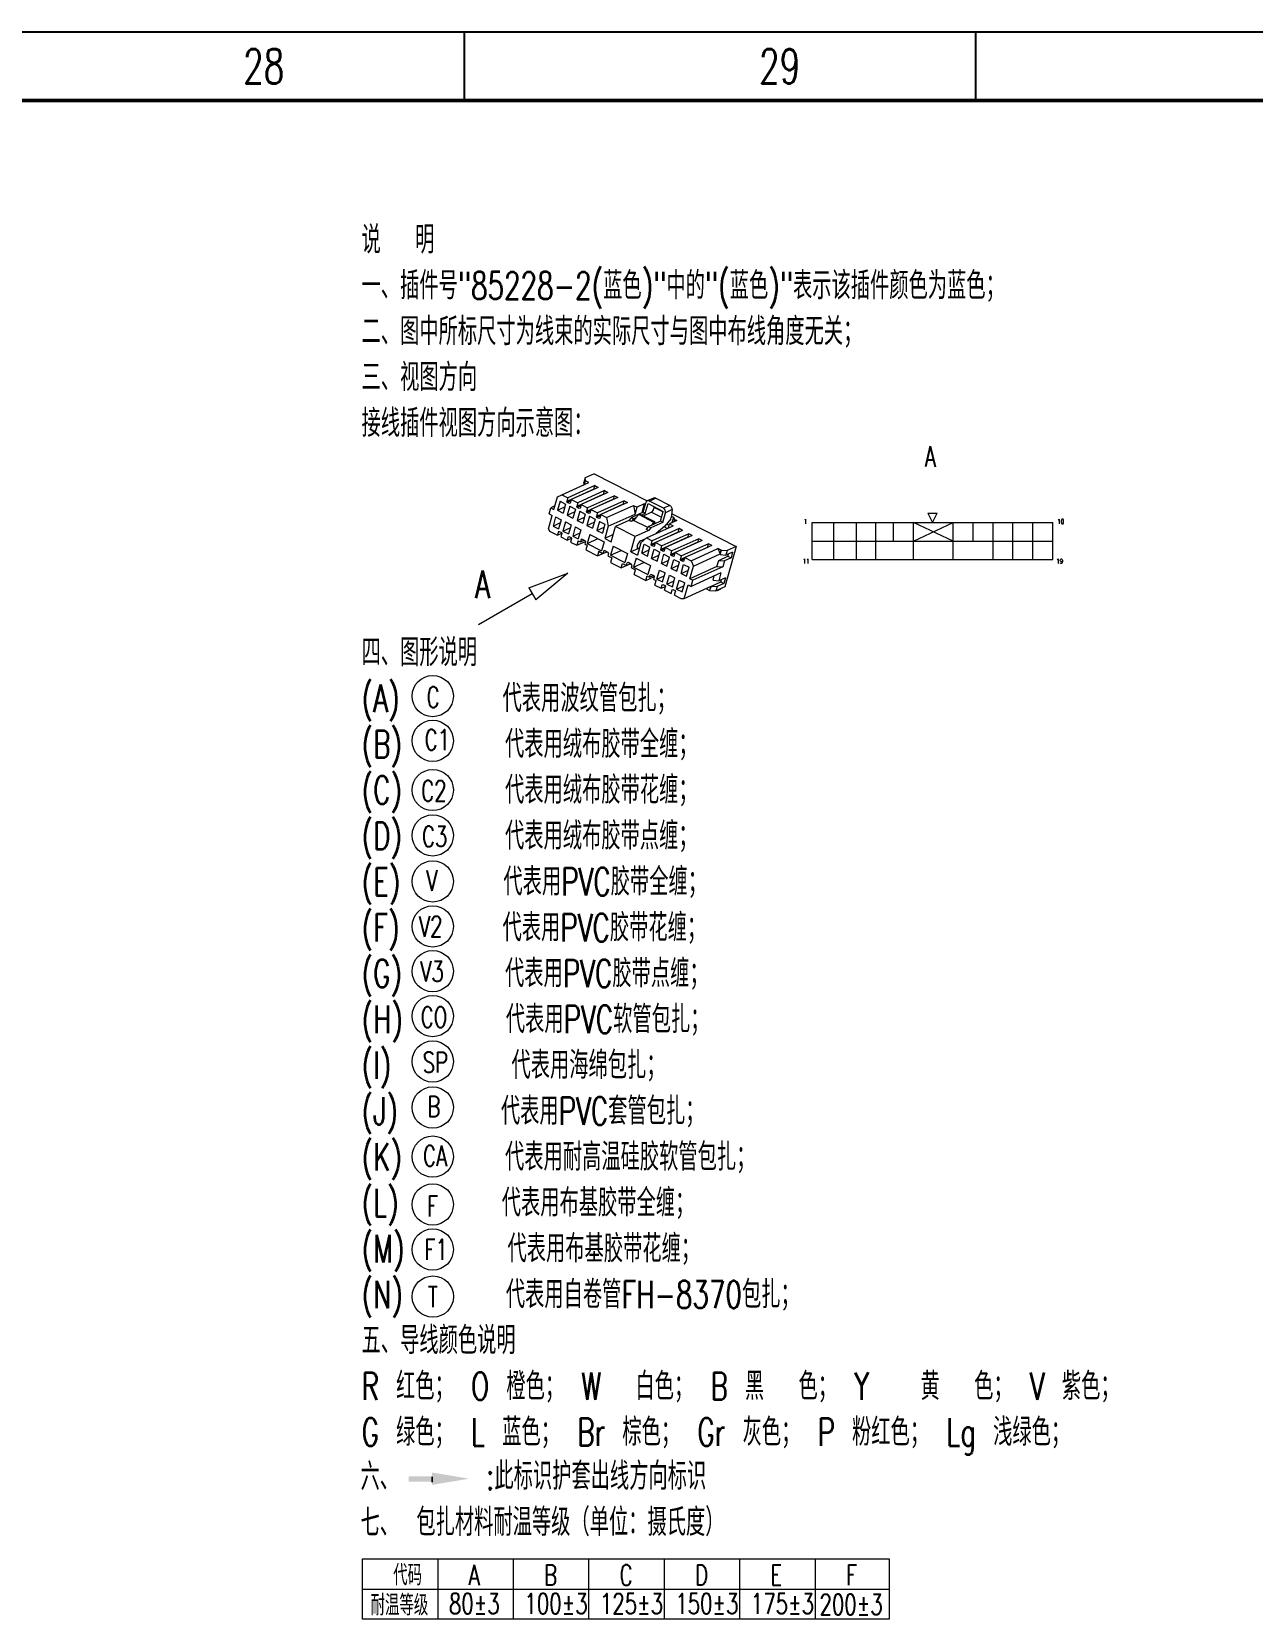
# Model space of a CAD drawing. Header units: millimetres. Extents: x 1671 to 4049, y 27 to 868.
# Drawn here: x 3688.7 to 3866.3, y 636.8 to 867.6 of the extents above; entities that cross this region are included whole.
import ezdxf

# ---------------------------------------------------------------- set-up
doc = ezdxf.new("R2010")
doc.units = ezdxf.units.MM
doc.layers.add('0Filament', color=7, linetype='Continuous', lineweight=20)
doc.layers.add('2FRAM', color=2, linetype='Continuous')
doc.styles.add('HZ', font='TXT', dxfattribs={"width": 0.7, "height": 4, "bigfont": 'HZTXT'})

msp = doc.modelspace()

# ---------------------------------------------------------------- hatches: boundary and pattern name
at = {"layer": '0Filament'}
msp.add_hatch(color=256, dxfattribs=at).paths.add_polyline_path([(3746.903, 657.546), (3743.498, 657.546), (3743.498, 656.77), (3746.903, 656.77)])

# ---------------------------------------------------------------- linework, layer by layer
for p, q in [((2859.815, 867.589), (4048.815, 867.589)), ((3751.565, 867.589), (3751.565, 857.589)), ((3825.877, 867.589), (3825.877, 857.589))]:
    msp.add_line(p, q)
at = {"layer": '0Filament', "ltscale": 0.071605}
for p, q in [((3770.456, 803.301), (3769.152, 802.71)), ((3791.115, 792.752), (3789.811, 792.16)), ((3789.458, 786.872), (3788.154, 786.28))]:
    msp.add_line(p, q, dxfattribs=at)
at = {"layer": '0Filament', "ltscale": 0.43274}
for p, q in [((3770.456, 803.301), (3778.164, 799.365)), ((3818.947, 797.595), (3820.331, 797.595)), ((3818.947, 797.595), (3819.639, 796.211)), ((3819.639, 796.211), (3820.331, 797.595)), ((3802.154, 790.87), (3802.154, 796.211)), ((3802.154, 796.211), (3837.123, 796.211)), ((3805.304, 790.87), (3805.304, 796.211)), ((3808.581, 790.87), (3808.581, 796.211)), ((3811.41, 790.87), (3811.41, 796.211)), ((3813.982, 793.541), (3813.982, 796.211)), ((3816.874, 790.87), (3816.874, 796.211)), ((3822.66, 793.541), (3816.874, 796.211)), ((3816.874, 793.541), (3822.66, 796.211)), ((3822.66, 790.87), (3822.66, 796.211)), ((3825.553, 793.541), (3825.553, 796.211)), ((3828.445, 790.87), (3828.445, 796.211)), ((3831.338, 790.87), (3831.338, 796.211)), ((3834.231, 790.87), (3834.231, 796.211)), ((3837.123, 790.87), (3837.123, 796.211)), ((3802.154, 793.541), (3837.123, 793.541)), ((3802.154, 790.87), (3837.123, 790.87))]:
    msp.add_line(p, q, dxfattribs=at)
at = {"layer": '0Filament', "ltscale": 0.214814}
for p, q in [((3765.123, 799.989), (3769.036, 801.764)), ((3765.762, 800.265), (3769.674, 802.041)), ((3771.832, 800.336), (3767.92, 798.561)), ((3773.41, 800.133), (3769.497, 798.357)), ((3773.9, 799.883), (3769.987, 798.107)), ((3772.253, 796.95), (3776.165, 798.726)), ((3778.051, 793.989), (3781.963, 795.765)), ((3784.081, 794.081), (3780.168, 792.306)), ((3784.229, 794.608), (3780.317, 792.832)), ((3784.719, 794.358), (3780.807, 792.582)), ((3785.658, 793.878), (3781.746, 792.103)), ((3784.542, 790.674), (3788.455, 792.45)), ((3783.561, 785.203), (3787.473, 786.978))]:
    msp.add_line(p, q, dxfattribs=at)
at = {"layer": '0Filament', "ltscale": 0.214816}
for p, q in [((3770.403, 801.066), (3766.491, 799.29)), ((3770.552, 801.592), (3766.639, 799.817)), ((3771.042, 801.342), (3767.129, 799.567)), ((3771.981, 800.863), (3768.068, 799.087)), ((3772.471, 800.612), (3768.558, 798.837)), ((3773.261, 799.606), (3769.349, 797.831)), ((3774.69, 798.877), (3770.778, 797.101)), ((3774.839, 799.403), (3770.926, 797.628)), ((3775.329, 799.153), (3771.416, 797.377)), ((3772.506, 795.691), (3776.418, 797.467)), ((3782.652, 794.811), (3778.739, 793.035)), ((3782.8, 795.338), (3778.888, 793.562)), ((3785.51, 793.352), (3781.597, 791.576)), ((3786.148, 793.628), (3782.236, 791.852)), ((3786.938, 792.622), (3783.026, 790.846)), ((3787.087, 793.148), (3783.175, 791.373)), ((3787.577, 792.898), (3783.665, 791.123)), ((3784.884, 789.898), (3788.796, 791.673))]:
    msp.add_line(p, q, dxfattribs=at)
at = {"layer": '0Filament', "ltscale": 0.034189}
for p, q in [((3769.152, 802.71), (3768.967, 802.051)), ((3768.129, 793.585), (3767.944, 792.927)), ((3769.436, 792.918), (3769.25, 792.26)), ((3771.151, 792.042), (3770.965, 791.384)), ((3788.796, 791.558), (3788.981, 792.216)), ((3789.811, 792.16), (3789.625, 791.502)), ((3773.029, 791.083), (3772.843, 790.425)), ((3774.395, 789.633), (3774.58, 790.291)), ((3776.273, 788.674), (3776.458, 789.332)), ((3777.987, 787.798), (3778.173, 788.456)), ((3779.294, 787.131), (3779.479, 787.789)), ((3788.34, 786.938), (3788.154, 786.28))]:
    msp.add_line(p, q, dxfattribs=at)
at = {"layer": '0Filament', "ltscale": 0.014991}
msp.add_line((3769.017, 801.756), (3768.967, 802.051), dxfattribs=at)
at = {"layer": '0Filament', "ltscale": 0.027351}
for p, q in [((3769.036, 801.764), (3769.184, 802.291)), ((3770.403, 801.066), (3770.552, 801.592)), ((3766.639, 799.817), (3766.491, 799.29)), ((3767.129, 799.567), (3766.981, 799.04)), ((3768.558, 798.837), (3768.41, 798.31)), ((3773.261, 799.606), (3773.41, 800.133)), ((3774.69, 798.877), (3774.839, 799.403)), ((3769.497, 798.357), (3769.349, 797.831)), ((3770.926, 797.628), (3770.778, 797.101)), ((3771.416, 797.377), (3771.268, 796.851)), ((3765.255, 794.903), (3765.106, 794.376)), ((3766.684, 794.173), (3766.535, 793.646)), ((3782.652, 794.811), (3782.8, 795.338)), ((3767.174, 793.923), (3767.025, 793.396)), ((3778.739, 793.035), (3778.888, 793.562)), ((3780.168, 792.306), (3780.317, 792.832)), ((3780.658, 792.056), (3780.807, 792.582)), ((3781.597, 791.576), (3781.746, 792.103)), ((3782.087, 791.326), (3782.236, 791.852)), ((3785.51, 793.352), (3785.658, 793.878)), ((3786.938, 792.622), (3787.087, 793.148)), ((3788.796, 791.673), (3788.944, 792.2)), ((3783.026, 790.846), (3783.175, 791.373)), ((3783.516, 790.596), (3783.665, 791.123)), ((3780.702, 786.412), (3780.851, 786.938)), ((3781.641, 785.932), (3781.79, 786.459)), ((3782.131, 785.682), (3782.28, 786.208))]:
    msp.add_line(p, q, dxfattribs=at)
at = {"layer": '0Filament', "ltscale": 0.034777}
for p, q in [((3769.036, 801.764), (3769.674, 802.041)), ((3765.123, 799.989), (3765.762, 800.265))]:
    msp.add_line(p, q, dxfattribs=at)
at = {"layer": '0Filament', "ltscale": 0.020395}
msp.add_line((3769.221, 802.307), (3769.152, 802.71), dxfattribs=at)
at = {"layer": '0Filament', "ltscale": 0.002009}
for p, q in [((3769.221, 802.307), (3769.184, 802.291)), ((3788.981, 792.216), (3788.944, 792.2))]:
    msp.add_line(p, q, dxfattribs=at)
at = {"layer": '0Filament', "ltscale": 0.027506}
for p, q in [((3769.674, 802.041), (3769.184, 802.291)), ((3770.552, 801.592), (3771.042, 801.342)), ((3771.981, 800.863), (3772.471, 800.612)), ((3773.41, 800.133), (3773.9, 799.883)), ((3774.839, 799.403), (3775.329, 799.153)), ((3783.29, 795.087), (3782.8, 795.338)), ((3784.719, 794.358), (3784.229, 794.608)), ((3787.577, 792.898), (3787.087, 793.148)), ((3788.944, 792.2), (3788.455, 792.45))]:
    msp.add_line(p, q, dxfattribs=at)
at = {"layer": '0Filament', "ltscale": 0.000609419}
for p, q in [((3770.403, 801.066), (3770.408, 801.055)), ((3786.943, 792.611), (3786.938, 792.622))]:
    msp.add_line(p, q, dxfattribs=at)
at = {"layer": '0Filament', "ltscale": 0.09573}
msp.add_line((3764.604, 798.146), (3765.123, 799.989), dxfattribs=at)
at = {"layer": '0Filament', "ltscale": 0.068379}
for p, q in [((3765.496, 799.322), (3765.125, 798.005)), ((3764.853, 797.04), (3764.482, 795.724)), ((3767.741, 798.175), (3767.37, 796.859)), ((3768.354, 797.862), (3767.983, 796.546)), ((3770.599, 796.716), (3770.228, 795.399)), ((3767.098, 795.893), (3766.728, 794.577)), ((3771.916, 793.433), (3771.545, 792.117)), ((3773.202, 792.776), (3772.831, 791.46)), ((3777.373, 791.751), (3777.744, 793.067)), ((3779.619, 790.604), (3779.99, 791.92)), ((3775.284, 791.713), (3774.913, 790.397)), ((3776.57, 791.056), (3776.2, 789.74)), ((3780.231, 790.291), (3780.602, 791.607)), ((3781.66, 789.561), (3782.031, 790.878)), ((3782.477, 789.144), (3782.848, 790.461)), ((3781.017, 787.28), (3781.388, 788.596)), ((3783.263, 786.133), (3783.634, 787.449))]:
    msp.add_line(p, q, dxfattribs=at)
at = {"layer": '0Filament', "ltscale": 0.045844}
for p, q in [((3765.496, 799.322), (3766.312, 798.905)), ((3766.554, 797.276), (3767.37, 796.859)), ((3771.212, 796.403), (3772.028, 795.986)), ((3767.34, 794.264), (3768.156, 793.847)), ((3767.711, 795.581), (3768.527, 795.164)), ((3770.841, 795.086), (3771.657, 794.669)), ((3777.744, 793.067), (3778.561, 792.65)), ((3778.802, 791.021), (3779.619, 790.604)), ((3780.602, 791.607), (3781.419, 791.19)), ((3781.66, 789.561), (3782.477, 789.144)), ((3782.031, 790.878), (3782.848, 790.461)), ((3783.46, 790.148), (3784.277, 789.731)), ((3779.588, 788.01), (3780.405, 787.593)), ((3779.959, 789.326), (3780.776, 788.909)), ((3783.089, 788.832), (3783.906, 788.415))]:
    msp.add_line(p, q, dxfattribs=at)
at = {"layer": '0Filament', "ltscale": 0.049281}
msp.add_line((3765.762, 800.265), (3766.639, 799.817), dxfattribs=at)
at = {"layer": '0Filament', "ltscale": 0.068378}
for p, q in [((3766.312, 798.905), (3765.941, 797.588)), ((3765.669, 796.623), (3765.299, 795.307)), ((3766.925, 798.592), (3766.554, 797.276)), ((3769.17, 797.445), (3768.799, 796.129)), ((3769.783, 797.133), (3769.412, 795.816)), ((3771.212, 796.403), (3770.841, 795.086)), ((3766.282, 796.31), (3765.911, 794.994)), ((3767.711, 795.581), (3767.34, 794.264)), ((3768.527, 795.164), (3768.156, 793.847)), ((3769.834, 794.496), (3769.463, 793.18)), ((3772.028, 795.986), (3771.657, 794.669)), ((3778.19, 791.334), (3778.561, 792.65)), ((3778.802, 791.021), (3779.173, 792.337)), ((3778.653, 789.993), (3778.282, 788.677)), ((3781.048, 789.874), (3781.419, 791.19)), ((3783.089, 788.832), (3783.46, 790.148)), ((3783.906, 788.415), (3784.277, 789.731)), ((3779.588, 788.01), (3779.959, 789.326)), ((3780.405, 787.593), (3780.776, 788.909)), ((3781.834, 786.863), (3782.205, 788.179)), ((3782.446, 786.55), (3782.817, 787.866))]:
    msp.add_line(p, q, dxfattribs=at)
at = {"layer": '0Filament', "ltscale": 0.007071}
for p, q in [((3766.548, 799.161), (3766.491, 799.29)), ((3769.406, 797.701), (3769.349, 797.831)), ((3770.835, 796.972), (3770.778, 797.101)), ((3767.117, 794.052), (3767.174, 793.923)), ((3769.191, 793.458), (3769.134, 793.588)), ((3772.539, 791.749), (3772.482, 791.878)), ((3778.796, 792.906), (3778.739, 793.035)), ((3780.225, 792.176), (3780.168, 792.306)), ((3775.968, 789.997), (3775.912, 790.127)), ((3781.654, 791.447), (3781.597, 791.576)), ((3783.083, 790.717), (3783.026, 790.846)), ((3780.794, 787.068), (3780.851, 786.938))]:
    msp.add_line(p, q, dxfattribs=at)
at = {"layer": '0Filament', "ltscale": 0.029403}
for p, q in [((3767.084, 799.404), (3766.548, 799.161)), ((3771.37, 797.215), (3770.835, 796.972))]:
    msp.add_line(p, q, dxfattribs=at)
at = {"layer": '0Filament', "ltscale": 0.018336}
for p, q in [((3766.875, 798.994), (3766.548, 799.161)), ((3771.162, 796.805), (3770.835, 796.972)), ((3776.166, 796.764), (3775.84, 796.93)), ((3777.888, 797.545), (3777.561, 797.712))]:
    msp.add_line(p, q, dxfattribs=at)
at = {"layer": '0Filament', "ltscale": 0.005882}
for p, q in [((3766.982, 799.043), (3766.875, 798.994)), ((3769.84, 797.583), (3769.733, 797.535)), ((3782.088, 791.328), (3781.981, 791.28))]:
    msp.add_line(p, q, dxfattribs=at)
at = {"layer": '0Filament', "ltscale": 0.005796}
for p, q in [((3766.981, 799.04), (3766.875, 798.994)), ((3768.41, 798.31), (3768.304, 798.264)), ((3769.839, 797.581), (3769.733, 797.535)), ((3771.268, 796.851), (3771.162, 796.805)), ((3765.255, 794.903), (3765.361, 794.949)), ((3766.684, 794.173), (3766.79, 794.219)), ((3768.685, 793.817), (3768.579, 793.771)), ((3771.951, 792.149), (3771.845, 792.103)), ((3779.229, 792.785), (3779.123, 792.739)), ((3780.658, 792.056), (3780.552, 792.009)), ((3775.381, 790.398), (3775.274, 790.352)), ((3782.087, 791.326), (3781.981, 791.28)), ((3778.729, 788.688), (3778.622, 788.642)), ((3780.361, 787.188), (3780.467, 787.234)), ((3781.79, 786.459), (3781.896, 786.505))]:
    msp.add_line(p, q, dxfattribs=at)
at = {"layer": '0Filament', "ltscale": 0.052719}
for p, q in [((3767.129, 799.567), (3768.068, 799.087)), ((3769.987, 798.107), (3770.926, 797.628)), ((3772.005, 793.915), (3772.944, 793.435)), ((3780.807, 792.582), (3781.746, 792.103)), ((3782.236, 791.852), (3783.175, 791.373)), ((3780.702, 786.412), (3781.641, 785.932)), ((3782.131, 785.682), (3783.07, 785.202))]:
    msp.add_line(p, q, dxfattribs=at)
at = {"layer": '0Filament', "ltscale": 0.027352}
for p, q in [((3768.068, 799.087), (3767.92, 798.561)), ((3771.832, 800.336), (3771.981, 800.863)), ((3769.987, 798.107), (3769.839, 797.581)), ((3765.745, 794.652), (3765.596, 794.126)), ((3784.081, 794.081), (3784.229, 794.608)), ((3779.229, 792.785), (3779.378, 793.312)), ((3780.213, 786.662), (3780.361, 787.188))]:
    msp.add_line(p, q, dxfattribs=at)
at = {"layer": '0Filament', "ltscale": 0.029405}
for p, q in [((3768.513, 798.674), (3767.977, 798.431)), ((3769.941, 797.944), (3769.406, 797.701)), ((3779.332, 793.149), (3778.796, 792.906)), ((3780.761, 792.419), (3780.225, 792.176)), ((3782.19, 791.69), (3781.654, 791.447)), ((3783.619, 790.96), (3783.083, 790.717))]:
    msp.add_line(p, q, dxfattribs=at)
at = {"layer": '0Filament', "ltscale": 0.052721}
for p, q in [((3768.558, 798.837), (3769.497, 798.357)), ((3775.802, 791.976), (3776.741, 791.496)), ((3779.378, 793.312), (3780.317, 792.832))]:
    msp.add_line(p, q, dxfattribs=at)
at = {"layer": '0Filament', "ltscale": 0.000608721}
for p, q in [((3771.832, 800.336), (3771.837, 800.325)), ((3782.656, 794.8), (3782.652, 794.811)), ((3784.085, 794.07), (3784.081, 794.081))]:
    msp.add_line(p, q, dxfattribs=at)
at = {"layer": '0Filament', "ltscale": 0.000608106}
for p, q in [((3773.261, 799.606), (3773.266, 799.595)), ((3785.514, 793.34), (3785.51, 793.352))]:
    msp.add_line(p, q, dxfattribs=at)
at = {"layer": '0Filament', "ltscale": 0.000608805}
msp.add_line((3774.69, 798.877), (3774.695, 798.866), dxfattribs=at)
at = {"layer": '0Filament', "ltscale": 0.064202}
for p, q in [((3776.165, 798.726), (3776.418, 797.467)), ((3772.253, 796.95), (3772.506, 795.691))]:
    msp.add_line(p, q, dxfattribs=at)
at = {"layer": '0Filament', "ltscale": 0.029798}
for p, q in [((3776.165, 798.726), (3776.696, 798.455)), ((3781.432, 796.036), (3781.963, 795.765)), ((3772.482, 791.878), (3771.951, 792.149)), ((3775.912, 790.127), (3775.381, 790.398))]:
    msp.add_line(p, q, dxfattribs=at)
at = {"layer": '0Filament', "ltscale": 0.057285}
for p, q in [((3777.74, 798.928), (3776.696, 798.455)), ((3782.475, 796.51), (3781.432, 796.036))]:
    msp.add_line(p, q, dxfattribs=at)
at = {"layer": '0Filament', "ltscale": 0.067625}
msp.add_line((3777.74, 798.928), (3777.373, 797.626), dxfattribs=at)
at = {"layer": '0Filament', "ltscale": 0.072937}
for p, q in [((3777.561, 797.712), (3777.957, 799.116)), ((3780.419, 796.252), (3780.815, 797.656))]:
    msp.add_line(p, q, dxfattribs=at)
at = {"layer": '0Filament', "ltscale": 0.008064}
msp.add_line((3777.74, 798.928), (3777.883, 798.855), dxfattribs=at)
at = {"layer": '0Filament', "ltscale": 0.074706}
for p, q in [((3777.888, 797.545), (3778.293, 798.983)), ((3780.092, 796.419), (3780.498, 797.857))]:
    msp.add_line(p, q, dxfattribs=at)
at = {"layer": '0Filament', "ltscale": 0.051281}
msp.add_line((3779.092, 799.786), (3778.158, 799.363), dxfattribs=at)
at = {"layer": '0Filament', "ltscale": 0.123776}
for p, q in [((3778.293, 798.983), (3780.498, 797.857)), ((3779.136, 796.253), (3776.931, 797.379)), ((3779.266, 796.312), (3777.061, 797.438))]:
    msp.add_line(p, q, dxfattribs=at)
at = {"layer": '0Filament', "ltscale": 0.050123}
for p, q in [((3778.489, 799.346), (3779.401, 799.76)), ((3781.443, 798.718), (3780.53, 798.304))]:
    msp.add_line(p, q, dxfattribs=at)
at = {"layer": '0Filament', "ltscale": 0.114608}
for p, q in [((3780.53, 798.304), (3778.489, 799.346)), ((3781.443, 798.718), (3779.401, 799.76))]:
    msp.add_line(p, q, dxfattribs=at)
at = {"layer": '0Filament', "ltscale": 0.102568}
msp.add_line((3763.8, 795.294), (3764.357, 797.268), dxfattribs=at)
at = {"layer": '0Filament', "ltscale": 0.045585}
for p, q in [((3763.908, 797.498), (3764.155, 798.375)), ((3788.313, 789.847), (3788.561, 790.725)), ((3789.391, 790.668), (3789.143, 789.79)), ((3784.566, 786.948), (3784.814, 787.825))]:
    msp.add_line(p, q, dxfattribs=at)
at = {"layer": '0Filament', "ltscale": 0.025213}
for p, q in [((3763.908, 797.498), (3764.357, 797.268)), ((3764.155, 798.375), (3764.604, 798.146)), ((3784.117, 787.177), (3784.566, 786.948)), ((3788.856, 787.606), (3789.305, 787.376))]:
    msp.add_line(p, q, dxfattribs=at)
at = {"layer": '0Filament', "ltscale": 0.032344}
msp.add_line((3764.744, 798.643), (3764.155, 798.375), dxfattribs=at)
at = {"layer": '0Filament', "ltscale": 0.045842}
for p, q in [((3764.853, 797.04), (3765.669, 796.623)), ((3765.125, 798.005), (3765.941, 797.588)), ((3768.354, 797.862), (3769.17, 797.445)), ((3765.911, 794.994), (3766.728, 794.577)), ((3769.412, 795.816), (3770.228, 795.399)), ((3781.388, 788.596), (3782.205, 788.179)), ((3782.446, 786.55), (3783.263, 786.133))]:
    msp.add_line(p, q, dxfattribs=at)
at = {"layer": '0Filament', "ltscale": 0.058808}
for p, q in [((3765.125, 798.005), (3766.196, 798.491)), ((3766.554, 797.276), (3767.625, 797.762)), ((3765.911, 794.994), (3766.982, 795.48)), ((3767.34, 794.264), (3768.411, 794.75)), ((3769.412, 795.816), (3770.483, 796.302)), ((3770.841, 795.086), (3771.912, 795.573)), ((3777.373, 791.751), (3778.444, 792.237)), ((3781.66, 789.561), (3782.731, 790.048)), ((3782.446, 786.55), (3783.517, 787.036))]:
    msp.add_line(p, q, dxfattribs=at)
at = {"layer": '0Filament', "ltscale": 0.045843}
for p, q in [((3766.925, 798.592), (3767.741, 798.175)), ((3767.983, 796.546), (3768.799, 796.129)), ((3769.783, 797.133), (3770.599, 796.716)), ((3764.482, 795.724), (3765.299, 795.307)), ((3766.282, 796.31), (3767.098, 795.893)), ((3777.373, 791.751), (3778.19, 791.334)), ((3779.173, 792.337), (3779.99, 791.92)), ((3780.231, 790.291), (3781.048, 789.874)), ((3781.017, 787.28), (3781.834, 786.863)), ((3782.817, 787.866), (3783.634, 787.449))]:
    msp.add_line(p, q, dxfattribs=at)
at = {"layer": '0Filament', "ltscale": 0.00707}
for p, q in [((3767.977, 798.431), (3767.92, 798.561)), ((3765.688, 794.782), (3765.745, 794.652)), ((3779.235, 788.329), (3779.178, 788.459)), ((3782.223, 786.338), (3782.28, 786.208))]:
    msp.add_line(p, q, dxfattribs=at)
at = {"layer": '0Filament', "ltscale": 0.018338}
for p, q in [((3768.304, 798.264), (3767.977, 798.431)), ((3769.733, 797.535), (3769.406, 797.701)), ((3775.821, 796.377), (3775.494, 796.544)), ((3780.419, 796.252), (3780.092, 796.419)), ((3782.149, 796.676), (3782.475, 796.51)), ((3765.361, 794.949), (3765.688, 794.782)), ((3766.79, 794.219), (3767.117, 794.052)), ((3778.352, 795.085), (3778.026, 795.252)), ((3778.698, 795.471), (3778.371, 795.638)), ((3779.123, 792.739), (3778.796, 792.906)), ((3780.552, 792.009), (3780.225, 792.176)), ((3781.981, 791.28), (3781.654, 791.447)), ((3783.41, 790.55), (3783.083, 790.717)), ((3780.467, 787.234), (3780.794, 787.068)), ((3781.896, 786.505), (3782.223, 786.338))]:
    msp.add_line(p, q, dxfattribs=at)
at = {"layer": '0Filament', "ltscale": 0.05881}
for p, q in [((3767.983, 796.546), (3769.054, 797.032)), ((3764.482, 795.724), (3765.553, 796.21)), ((3778.802, 791.021), (3779.873, 791.507)), ((3780.231, 790.291), (3781.302, 790.777)), ((3779.588, 788.01), (3780.659, 788.496)), ((3781.017, 787.28), (3782.088, 787.766)), ((3783.089, 788.832), (3784.16, 789.318))]:
    msp.add_line(p, q, dxfattribs=at)
at = {"layer": '0Filament', "ltscale": 0.00588}
for p, q in [((3768.411, 798.313), (3768.304, 798.264)), ((3779.23, 792.788), (3779.123, 792.739)), ((3780.659, 792.058), (3780.552, 792.009)), ((3783.517, 790.599), (3783.41, 790.55))]:
    msp.add_line(p, q, dxfattribs=at)
at = {"layer": '0Filament', "ltscale": 0.005881}
msp.add_line((3771.269, 796.853), (3771.162, 796.805), dxfattribs=at)
at = {"layer": '0Filament', "ltscale": 0.04699}
msp.add_line((3771.416, 797.377), (3772.253, 796.95), dxfattribs=at)
at = {"layer": '0Filament', "ltscale": 0.105414}
for p, q in [((3775.494, 796.544), (3773.575, 795.673)), ((3778.352, 795.085), (3776.433, 794.213))]:
    msp.add_line(p, q, dxfattribs=at)
at = {"layer": '0Filament', "ltscale": 0.025904}
for p, q in [((3775.84, 796.93), (3775.494, 796.544)), ((3776.528, 796.928), (3776.183, 796.542))]:
    msp.add_line(p, q, dxfattribs=at)
at = {"layer": '0Filament', "ltscale": 0.025903}
for p, q in [((3776.166, 796.764), (3775.821, 796.377)), ((3778.371, 795.638), (3778.026, 795.252)), ((3778.698, 795.471), (3778.352, 795.085))]:
    msp.add_line(p, q, dxfattribs=at)
at = {"layer": '0Filament', "ltscale": 0.01987}
msp.add_line((3776.183, 796.542), (3775.821, 796.377), dxfattribs=at)
at = {"layer": '0Filament', "ltscale": 0.094519}
for p, q in [((3777.561, 797.712), (3775.84, 796.93)), ((3780.419, 796.252), (3778.698, 795.471))]:
    msp.add_line(p, q, dxfattribs=at)
at = {"layer": '0Filament', "ltscale": 0.019872}
for p, q in [((3776.528, 796.928), (3776.166, 796.764)), ((3778.733, 795.802), (3778.371, 795.638))]:
    msp.add_line(p, q, dxfattribs=at)
at = {"layer": '0Filament', "ltscale": 0.115485}
msp.add_line((3778.24, 795.491), (3776.183, 796.542), dxfattribs=at)
at = {"layer": '0Filament', "ltscale": 0.051322}
msp.add_line((3776.418, 797.467), (3776.696, 798.455), dxfattribs=at)
at = {"layer": '0Filament', "ltscale": 0.030221}
for p, q in [((3776.931, 797.379), (3776.528, 796.928)), ((3779.136, 796.253), (3778.733, 795.802))]:
    msp.add_line(p, q, dxfattribs=at)
at = {"layer": '0Filament', "ltscale": 0.00716}
for p, q in [((3777.061, 797.438), (3776.931, 797.379)), ((3779.266, 796.312), (3779.136, 796.253))]:
    msp.add_line(p, q, dxfattribs=at)
at = {"layer": '0Filament', "ltscale": 0.030122}
msp.add_line((3777.888, 797.545), (3777.339, 797.296), dxfattribs=at)
at = {"layer": '0Filament', "ltscale": 0.067138}
msp.add_line((3778.8, 797.729), (3777.577, 797.174), dxfattribs=at)
at = {"layer": '0Filament', "ltscale": 0.019928}
msp.add_line((3779.051, 798.039), (3778.8, 797.729), dxfattribs=at)
at = {"layer": '0Filament', "ltscale": 0.081558}
msp.add_line((3778.8, 797.729), (3780.253, 796.988), dxfattribs=at)
at = {"layer": '0Filament', "ltscale": 0.01214}
for p, q in [((3779.051, 798.039), (3779.116, 798.273)), ((3781.582, 796.747), (3781.648, 796.98))]:
    msp.add_line(p, q, dxfattribs=at)
at = {"layer": '0Filament', "ltscale": 0.013681}
msp.add_line((3779.152, 798.544), (3779.116, 798.273), dxfattribs=at)
at = {"layer": '0Filament', "ltscale": 0.074931}
msp.add_line((3779.142, 798.464), (3780.476, 797.782), dxfattribs=at)
at = {"layer": '0Filament', "ltscale": 0.051}
msp.add_line((3780.092, 796.419), (3779.164, 795.998), dxfattribs=at)
at = {"layer": '0Filament', "ltscale": 0.066593}
msp.add_line((3781.582, 796.747), (3780.744, 795.711), dxfattribs=at)
at = {"layer": '0Filament', "ltscale": 0.053937}
msp.add_line((3781.797, 798.102), (3780.815, 797.656), dxfattribs=at)
at = {"layer": '0Filament', "ltscale": 0.056592}
msp.add_line((3781.797, 798.102), (3781.648, 796.98), dxfattribs=at)
at = {"layer": '0Filament', "ltscale": 0.018434}
msp.add_line((3781.673, 797.171), (3782.001, 797.003), dxfattribs=at)
at = {"layer": '0Filament'}
for p, q in [((3781.723, 797.548), (3791.115, 792.752)), ((3760.96, 786.726), (3766.656, 788.86)), ((3766.656, 788.86), (3761.96, 784.994)), ((3760.96, 786.726), (3761.96, 784.994)), ((3736.798, 636.766), (3736.798, 645.534)), ((3736.798, 645.534), (3813.336, 645.534)), ((3747.768, 636.766), (3747.768, 645.534)), ((3758.738, 636.766), (3758.738, 645.534)), ((3769.708, 636.766), (3769.708, 645.534)), ((3780.678, 636.766), (3780.678, 645.534)), ((3791.648, 636.766), (3791.648, 645.534)), ((3802.618, 636.766), (3802.618, 645.534)), ((3813.336, 645.534), (3813.336, 636.766)), ((3736.798, 641.15), (3813.336, 641.15)), ((3813.336, 636.766), (3736.798, 636.766))]:
    msp.add_line(p, q, dxfattribs=at)
at = {"layer": '0Filament', "ltscale": 0.042221}
msp.add_line((3782.001, 797.003), (3781.772, 796.19), dxfattribs=at)
at = {"layer": '0Filament', "ltscale": 0.017929}
msp.add_line((3782.001, 797.003), (3782.149, 796.676), dxfattribs=at)
at = {"layer": '0Filament', "ltscale": 0.018765}
msp.add_line((3782.149, 796.676), (3782.047, 796.315), dxfattribs=at)
at = {"layer": '0Filament', "ltscale": 0.017676}
msp.add_line((3763.8, 795.294), (3763.943, 794.97), dxfattribs=at)
at = {"layer": '0Filament', "ltscale": 0.065326}
msp.add_line((3763.943, 794.97), (3765.106, 794.376), dxfattribs=at)
at = {"layer": '0Filament', "ltscale": 0.034779}
for p, q in [((3765.106, 794.376), (3765.74, 794.664)), ((3766.535, 793.646), (3767.169, 793.934)), ((3780.213, 786.662), (3780.846, 786.949)), ((3783.07, 785.202), (3783.561, 785.203))]:
    msp.add_line(p, q, dxfattribs=at)
at = {"layer": '0Filament', "ltscale": 0.05272}
msp.add_line((3765.596, 794.126), (3766.535, 793.646), dxfattribs=at)
at = {"layer": '0Filament', "ltscale": 0.116899}
for p, q in [((3769.834, 794.496), (3771.916, 793.433)), ((3776.2, 789.74), (3778.282, 788.677))]:
    msp.add_line(p, q, dxfattribs=at)
at = {"layer": '0Filament', "ltscale": 0.092272}
msp.add_line((3772.506, 795.691), (3772.005, 793.915), dxfattribs=at)
at = {"layer": '0Filament', "ltscale": 0.067629}
msp.add_line((3773.237, 794.474), (3772.005, 793.915), dxfattribs=at)
at = {"layer": '0Filament', "ltscale": 0.116243}
msp.add_line((3772.944, 793.435), (3773.575, 795.673), dxfattribs=at)
at = {"layer": '0Filament', "ltscale": 0.160451}
msp.add_line((3776.433, 794.213), (3773.575, 795.673), dxfattribs=at)
at = {"layer": '0Filament', "ltscale": 0.116244}
msp.add_line((3775.802, 791.976), (3776.433, 794.213), dxfattribs=at)
at = {"layer": '0Filament', "ltscale": 0.023647}
msp.add_line((3779.164, 795.998), (3778.733, 795.802), dxfattribs=at)
at = {"layer": '0Filament', "ltscale": 0.016533}
msp.add_line((3779.266, 796.312), (3779.164, 795.998), dxfattribs=at)
at = {"layer": '0Filament', "ltscale": 0.214815}
msp.add_line((3783.29, 795.087), (3779.378, 793.312), dxfattribs=at)
at = {"layer": '0Filament', "ltscale": 0.082202}
msp.add_line((3780.744, 795.711), (3779.493, 794.644), dxfattribs=at)
at = {"layer": '0Filament', "ltscale": 0.026143}
msp.add_line((3781.084, 795.366), (3780.619, 795.604), dxfattribs=at)
at = {"layer": '0Filament', "ltscale": 0.021432}
msp.add_line((3781.371, 795.819), (3780.989, 796.014), dxfattribs=at)
at = {"layer": '0Filament', "ltscale": 0.030493}
msp.add_line((3781.267, 795.449), (3781.432, 796.036), dxfattribs=at)
at = {"layer": '0Filament', "ltscale": 0.051573}
for p, q in [((3767.025, 793.396), (3767.944, 792.927)), ((3779.294, 787.131), (3780.213, 786.662))]:
    msp.add_line(p, q, dxfattribs=at)
at = {"layer": '0Filament', "ltscale": 0.067787}
msp.add_line((3767.944, 792.927), (3769.178, 793.487), dxfattribs=at)
at = {"layer": '0Filament', "ltscale": 0.019484}
for p, q in [((3768.129, 793.585), (3768.476, 793.408)), ((3769.089, 793.095), (3769.436, 792.918)), ((3778.173, 788.456), (3778.52, 788.279)), ((3779.132, 787.966), (3779.479, 787.789))]:
    msp.add_line(p, q, dxfattribs=at)
at = {"layer": '0Filament', "ltscale": 0.018866}
for p, q in [((3768.579, 793.771), (3768.476, 793.408)), ((3778.52, 788.279), (3778.622, 788.642))]:
    msp.add_line(p, q, dxfattribs=at)
at = {"layer": '0Filament', "ltscale": 0.029366}
for p, q in [((3768.476, 793.408), (3769.011, 793.651)), ((3771.743, 791.74), (3772.277, 791.983)), ((3775.172, 789.989), (3775.707, 790.231)), ((3778.52, 788.279), (3779.055, 788.522))]:
    msp.add_line(p, q, dxfattribs=at)
at = {"layer": '0Filament', "ltscale": 0.025215}
for p, q in [((3769.134, 793.588), (3768.685, 793.817)), ((3789.906, 791.335), (3790.356, 791.106)), ((3779.178, 788.459), (3778.729, 788.688))]:
    msp.add_line(p, q, dxfattribs=at)
at = {"layer": '0Filament', "ltscale": 0.018868}
for p, q in [((3769.191, 793.458), (3769.089, 793.095)), ((3775.172, 789.989), (3775.274, 790.352)), ((3779.132, 787.966), (3779.235, 788.329))]:
    msp.add_line(p, q, dxfattribs=at)
at = {"layer": '0Filament', "ltscale": 0.09627}
for p, q in [((3769.25, 792.26), (3770.965, 791.384)), ((3776.273, 788.674), (3777.987, 787.798))]:
    msp.add_line(p, q, dxfattribs=at)
at = {"layer": '0Filament', "ltscale": 0.085718}
for p, q in [((3769.463, 793.18), (3771.024, 793.889)), ((3772.831, 791.46), (3774.392, 792.169))]:
    msp.add_line(p, q, dxfattribs=at)
at = {"layer": '0Filament', "ltscale": 0.1169}
for p, q in [((3769.463, 793.18), (3771.545, 792.117)), ((3773.202, 792.776), (3775.284, 791.713)), ((3772.831, 791.46), (3774.913, 790.397)), ((3776.57, 791.056), (3778.653, 789.993))]:
    msp.add_line(p, q, dxfattribs=at)
at = {"layer": '0Filament', "ltscale": 0.072225}
for p, q in [((3770.965, 791.384), (3772.28, 791.981)), ((3774.395, 789.633), (3775.71, 790.23))]:
    msp.add_line(p, q, dxfattribs=at)
at = {"layer": '0Filament', "ltscale": 0.033237}
for p, q in [((3771.151, 792.042), (3771.743, 791.74)), ((3772.437, 791.386), (3773.029, 791.083)), ((3774.58, 790.291), (3775.172, 789.989)), ((3775.866, 789.634), (3776.458, 789.332))]:
    msp.add_line(p, q, dxfattribs=at)
at = {"layer": '0Filament', "ltscale": 0.018867}
for p, q in [((3771.845, 792.103), (3771.743, 791.74)), ((3772.539, 791.749), (3772.437, 791.386)), ((3775.866, 789.634), (3775.968, 789.997))]:
    msp.add_line(p, q, dxfattribs=at)
at = {"layer": '0Filament', "ltscale": 0.060866}
msp.add_line((3775.802, 791.976), (3776.911, 792.479), dxfattribs=at)
at = {"layer": '0Filament', "ltscale": 0.011182}
msp.add_line((3776.911, 792.479), (3776.711, 792.581), dxfattribs=at)
at = {"layer": '0Filament', "ltscale": 0.092273}
msp.add_line((3777.242, 793.272), (3776.741, 791.496), dxfattribs=at)
at = {"layer": '0Filament', "ltscale": 0.04101}
msp.add_line((3777.22, 793.576), (3777.966, 793.915), dxfattribs=at)
at = {"layer": '0Filament', "ltscale": 0.054054}
msp.add_line((3778.051, 793.989), (3777.242, 793.272), dxfattribs=at)
at = {"layer": '0Filament', "ltscale": 0.046988}
msp.add_line((3778.051, 793.989), (3778.888, 793.562), dxfattribs=at)
at = {"layer": '0Filament', "ltscale": 0.027507}
msp.add_line((3786.148, 793.628), (3785.658, 793.878), dxfattribs=at)
at = {"layer": '0Filament', "ltscale": 0.042426}
msp.add_line((3788.455, 792.45), (3788.796, 791.673), dxfattribs=at)
at = {"layer": '0Filament', "ltscale": 0.041588}
for p, q in [((3788.981, 792.216), (3789.811, 792.16)), ((3788.313, 789.847), (3789.143, 789.79)), ((3788.561, 790.725), (3789.391, 790.668)), ((3788.796, 791.558), (3789.625, 791.502)), ((3787.745, 787.829), (3788.575, 787.772)), ((3787.51, 786.995), (3788.34, 786.938))]:
    msp.add_line(p, q, dxfattribs=at)
at = {"layer": '0Filament', "ltscale": 0.305424}
msp.add_line((3791.115, 792.752), (3789.458, 786.872), dxfattribs=at)
at = {"layer": '0Filament', "ltscale": 0.052987}
for p, q in [((3790.59, 791.94), (3789.625, 791.502)), ((3789.305, 787.376), (3788.34, 786.938)), ((3789.54, 788.21), (3788.575, 787.772))]:
    msp.add_line(p, q, dxfattribs=at)
at = {"layer": '0Filament', "ltscale": 0.043305}
msp.add_line((3790.59, 791.94), (3790.356, 791.106), dxfattribs=at)
at = {"layer": '0Filament', "ltscale": 0.0871}
msp.add_line((3772.843, 790.425), (3774.395, 789.633), dxfattribs=at)
at = {"layer": '0Filament', "ltscale": 0.085717}
msp.add_line((3776.2, 789.74), (3777.761, 790.449), dxfattribs=at)
at = {"layer": '0Filament', "ltscale": 0.005795}
msp.add_line((3783.516, 790.596), (3783.41, 790.55), dxfattribs=at)
at = {"layer": '0Filament', "ltscale": 0.049282}
msp.add_line((3783.665, 791.123), (3784.542, 790.674), dxfattribs=at)
at = {"layer": '0Filament', "ltscale": 0.095729}
msp.add_line((3784.365, 788.055), (3784.884, 789.898), dxfattribs=at)
at = {"layer": '0Filament', "ltscale": 0.216823}
msp.add_line((3788.313, 789.847), (3784.365, 788.055), dxfattribs=at)
at = {"layer": '0Filament', "ltscale": 0.042425}
msp.add_line((3784.542, 790.674), (3784.884, 789.898), dxfattribs=at)
at = {"layer": '0Filament', "ltscale": 0.237729}
for p, q in [((3789.143, 789.79), (3784.814, 787.825)), ((3788.896, 788.913), (3784.566, 786.948))]:
    msp.add_line(p, q, dxfattribs=at)
at = {"layer": '0Filament', "ltscale": 0.073893}
for p, q in [((3788.561, 790.725), (3789.906, 791.335)), ((3787.51, 786.995), (3788.856, 787.606))]:
    msp.add_line(p, q, dxfattribs=at)
at = {"layer": '0Filament', "ltscale": 0.052988}
msp.add_line((3790.356, 791.106), (3789.391, 790.668), dxfattribs=at)
at = {"layer": '0Filament', "ltscale": 0.017504}
for p, q in [((3789.906, 791.335), (3790.001, 791.672)), ((3788.856, 787.606), (3788.95, 787.943))]:
    msp.add_line(p, q, dxfattribs=at)
at = {"layer": '0Filament', "ltscale": 0.067786}
msp.add_line((3777.987, 787.798), (3779.222, 788.358), dxfattribs=at)
at = {"layer": '0Filament', "ltscale": 0.102567}
msp.add_line((3783.561, 785.203), (3784.117, 787.177), dxfattribs=at)
at = {"layer": '0Filament', "ltscale": 0.025214}
msp.add_line((3784.365, 788.055), (3784.814, 787.825), dxfattribs=at)
at = {"layer": '0Filament', "ltscale": 0.033459}
msp.add_line((3787.745, 787.829), (3787.926, 788.473), dxfattribs=at)
at = {"layer": '0Filament', "ltscale": 0.059261}
msp.add_line((3788.896, 788.913), (3788.575, 787.772), dxfattribs=at)
at = {"layer": '0Filament', "ltscale": 0.043307}
msp.add_line((3789.54, 788.21), (3789.305, 787.376), dxfattribs=at)
at = {"layer": '0Filament', "ltscale": 0.030987}
msp.add_line((3786.693, 786.624), (3787.245, 786.342), dxfattribs=at)
at = {"layer": '0Filament', "ltscale": 0.022794}
msp.add_line((3787.368, 786.781), (3787.245, 786.342), dxfattribs=at)
at = {"layer": '0Filament', "ltscale": 0.045584}
msp.add_line((3787.245, 786.342), (3788.154, 786.28), dxfattribs=at)
at = {"layer": '0Filament', "ltscale": 0.002423}
msp.add_line((3787.368, 786.781), (3787.411, 786.759), dxfattribs=at)
at = {"layer": '0Filament', "ltscale": 0.002548}
msp.add_line((3787.397, 786.779), (3787.448, 786.776), dxfattribs=at)
at = {"layer": '0Filament', "ltscale": 0.011396}
msp.add_line((3787.411, 786.759), (3787.473, 786.978), dxfattribs=at)
at = {"layer": '0Filament', "ltscale": 0.011397}
msp.add_line((3787.448, 786.776), (3787.51, 786.995), dxfattribs=at)
at = {"layer": '0Filament', "ltscale": 0.003742}
msp.add_line((3788.327, 786.294), (3788.26, 786.328), dxfattribs=at)
at = {"layer": '0Filament', "ltscale": 0.003153}
msp.add_line((3788.327, 786.294), (3788.324, 786.357), dxfattribs=at)
at = {"layer": '0Filament', "ltscale": 0.028643}
msp.add_line((3788.848, 786.531), (3788.327, 786.294), dxfattribs=at)
at = {"layer": '0Filament', "ltscale": 0.003828}
msp.add_line((3788.869, 786.605), (3788.848, 786.531), dxfattribs=at)
at = {"layer": '0Filament'}
msp.add_lwpolyline([(3761.46, 785.86), (3753.661, 781.358)], dxfattribs=at)
msp.add_lwpolyline([(3746.903, 657.454), (3746.903, 657.454), (3746.903, 656.712), (3746.903, 656.712)], close=True, dxfattribs=at)
for centre in [(3746.997, 770.99), (3746.997, 764.49), (3746.997, 757.335), (3746.997, 750.736), (3746.997, 744.046), (3746.997, 737.501), (3746.997, 730.994), (3746.997, 724.464), (3746.997, 717.866), (3746.997, 711.176), (3746.997, 704.035), (3746.997, 697.07), (3746.997, 690.528), (3747.013, 683.685)]:
    msp.add_circle(centre, 3, dxfattribs=at)
for centre, major_axis, ratio, start_param, end_param in [((3778.365, 798.907), (0.207, -0.455), 0.8196667, 3.1416659, 3.9126444), ((3778.365, 798.907), (0.207, -0.455), 0.8196667, 2.3418481, 3.1416659), ((3779.347, 799.353), (0.299, -0.408), 0.694756, 2.1970532, 2.9968569), ((3781.389, 798.311), (0.299, -0.408), 0.694756, 0.6262568, 2.1970532), ((3780.406, 797.865), (0.207, -0.455), 0.8196667, 0.7710518, 2.3418481), ((3777.065, 793.027), (-0.284, -0.557), 0.3992069, 3.6062114, 6.2831068), ((3777.065, 793.027), (-0.284, -0.557), 0.3992069, 6.2831068, 6.7478042)]:
    msp.add_ellipse(centre, major_axis=major_axis, ratio=ratio, start_param=start_param, end_param=end_param, dxfattribs=at)
msp.add_solid([(3746.903, 658.103), (3752.303, 657.203), (3746.903, 656.303)], dxfattribs=at)
at = {"layer": '2FRAM', "color": 2, "linetype": 'ByBlock', "lineweight": 50}
msp.add_line((1680.815, 857.589), (4038.815, 857.589), dxfattribs=at)

# ---------------------------------------------------------------- texts
at = {"char_height": 5, "width": 50, "attachment_point": 5, "style": 'HZ'}
for s, insert in [('28', (3722.432, 862.58)), ('29', (3797.432, 862.58))]:
    msp.add_mtext(s, dxfattribs=dict(at, insert=insert))
at = {"layer": '0Filament', "ltscale": 0.43274, "style": 'HZ', "width": 0.67}
for s, height, p in [('1', 0.702, (3800.927, 796.028)), ('10', 0.7024, (3837.79, 796.028)), ('11', 0.7024, (3800.775, 790.254)), ('19', 0.7024, (3837.638, 790.254))]:
    msp.add_text(s, height=height, dxfattribs=at).set_placement(p)
at = {"layer": '0Filament', "style": 'HZ', "width": 0.7}
for s, p in [('六、', (3736.494, 655.502)), (':此标识护套出线方向标识', (3754.753, 655.585)), ('包扎材料耐温等级（单位：摄氏度）', (3744.61, 648.887)), ('七、', (3736.494, 648.804))]:
    msp.add_text(s, height=4, dxfattribs=at).set_placement(p)
at = {"layer": '0Filament', "attachment_point": 1, "style": 'HZ'}
for s, insert, char_height, width in [('说  明\\P一、插件号"85228-2(蓝色)"中的"(蓝色)"表示该插件颜色为蓝色；\\P二、图中所标尺寸为线束的实际尺寸与图中布线角度无关；\\P三、视图方向\\P接线插件视图方向示意图：\\P\\P\\P\\P\\P四、图形说明\\P(A)      代表用波纹管包扎；\\P(B)      代表用绒布胶带全缠；\\P(C)      代表用绒布胶带花缠；\\P(D)      代表用绒布胶带点缠；\\P(E)      代表用PVC胶带全缠；\\P(F)      代表用PVC胶带花缠；\\P(G)      代表用PVC胶带点缠；\\P(H)      代表用PVC软管包扎；\\P(I)       代表用海绵包扎；\\P(J)      代表用PVC套管包扎；\\P(K)      代表用耐高温硅胶软管包扎；\\P(L)      代表用布基胶带全缠；\\P(M)      代表用布基胶带花缠；\\P(N)      代表用自卷管FH-8370包扎；\\P五、导线颜色说明\\PR 红色； O 橙色； W  白色； B 黑  色； Y   黄  色； V 紫色；\\PG 绿色； L 蓝色； Br 棕色； Gr 灰色； P 粉红色； Lg 浅绿色； ', (3736.644, 839.355), 4, 295.9853), ('A ', (3818.518, 807.33), 3, 150), ('A', (3753.14, 789.252), 4, 18.7219), ('C', (3746.096, 772.337), 3, 150), ('C1', (3745.808, 766.154), 3, 150), ('C2', (3745.311, 758.712), 3, 150), ('C3', (3745.424, 752.101), 3, 150), ('V', (3746.036, 745.678), 3, 150), ('V2', (3744.992, 739.011), 3, 150), ('V3', (3745.183, 732.473), 3, 150), ('CO', (3745.237, 725.828), 3, 150), ('SP', (3745.523, 719.24), 3, 150), ('B', (3746.197, 712.804), 3, 150), ('CA', (3745.59, 705.631), 3, 150), ('F', (3746.14, 698.346), 3, 150), ('F1', (3745.77, 692.008), 3, 150), ('T', (3746.289, 685.165), 3, 150), ('代码', (3741.237, 644.699), 3, 18.7219), ('A', (3752.207, 644.699), 3, 18.7219), ('B', (3763.177, 644.699), 3, 18.7219), ('C', (3774.147, 644.699), 3, 18.7219), ('D', (3785.117, 644.699), 3, 18.7219), ('E', (3796.087, 644.699), 3, 18.7219), ('F', (3807.057, 644.699), 3, 18.7219), ('耐温等级', (3737.948, 640.315), 3, 18.7219), ('80±3', (3749.356, 640.534), 3, 18.7219), ('100±3', (3760.326, 640.534), 3, 18.7219), ('125±3', (3771.296, 640.534), 3, 18.7219), ('150±3', (3782.266, 640.534), 3, 18.7219), ('175±3', (3793.236, 640.534), 3, 18.7219), ('200±3', (3803.219, 640.425), 3, 18.7219)]:
    msp.add_mtext(s, dxfattribs=dict(at, insert=insert, char_height=char_height, width=width))

doc.saveas('drawing.dxf')
